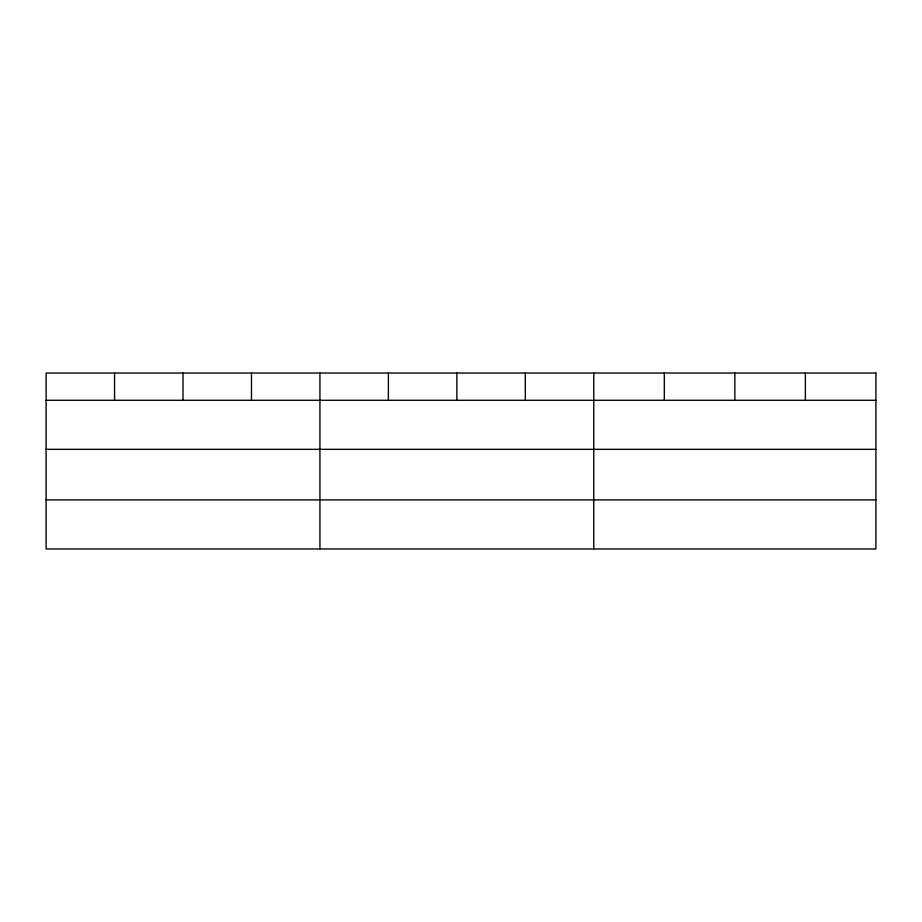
<?xml version="1.0" encoding="UTF-8"?>
<svg xmlns="http://www.w3.org/2000/svg" width="922" height="922" viewBox="0 0 922 922"><rect width="100%" height="100%" fill="white"/><g stroke="black" fill="none" stroke-linecap="round" stroke-linejoin="round"><path stroke-width="1.38" d="M46.1 400.275L875.9 400.275M46.1 449.337L875.9 449.337M46.1 499.885L875.9 499.885M805.367 373.041L805.367 400.275M734.834 373.041L734.834 400.275M664.301 373.041L664.301 400.275M593.768 373.041L593.768 548.959M525.31 373.041L525.31 400.275M456.851 373.041L456.851 400.275M388.393 373.041L388.393 400.275M319.934 373.041L319.934 548.959M251.476 373.041L251.476 400.275M183.017 373.041L183.017 400.275M114.559 373.041L114.559 400.275M875.9 373.041L46.1 373.041L46.1 548.959L875.9 548.959L875.9 373.041"/></g></svg>
